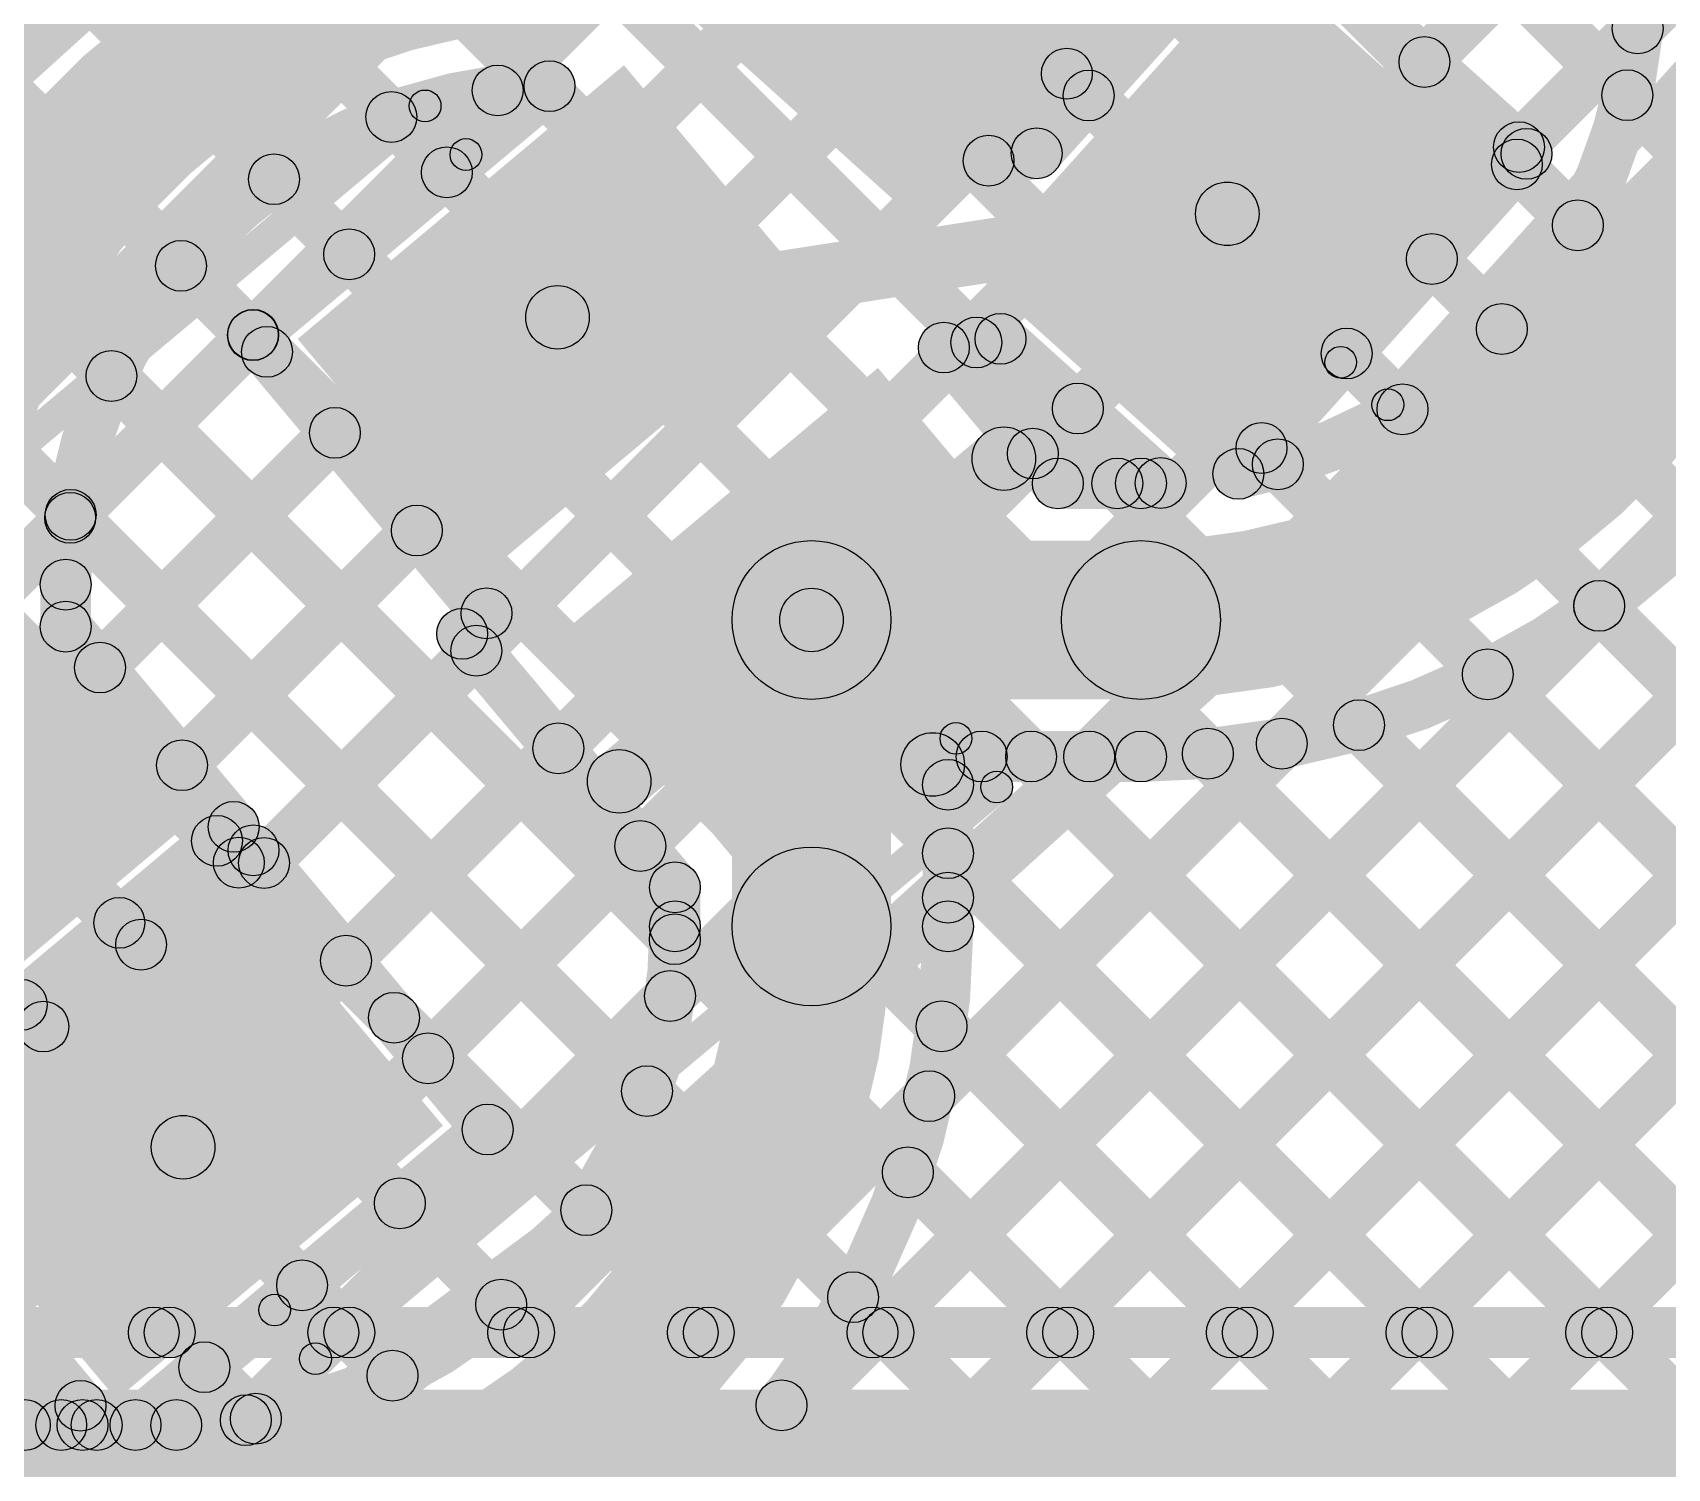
# Model space of a CAD drawing. Header units: millimetres. Extents: x -2.17 to 2.17, y -2.17 to 2.17.
# Drawn here: x 1.0859 to 1.3432, y -1.4555 to -1.2295 of the extents above; entities that cross this region are included whole.
import ezdxf

# ---------------------------------------------------------------- set-up
doc = ezdxf.new("R2010")
doc.units = ezdxf.units.MM
doc.header["$MEASUREMENT"] = 0
for name, color, linetype in [('BottomLayer', 5, 'Continuous'), ('Mechanical2', 216, 'Continuous'), ('TopLayer', 1, 'Continuous'), ('TopOverlay', 2, 'Continuous'), ('TopPaste', 8, 'Continuous'), ('TopSolder', 216, 'Continuous')]:
    doc.layers.add(name, color=color, linetype=linetype)

# ---------------------------------------------------------------- blocks, each defined once
blk = doc.blocks.new('WS2812B_M____144')
at = {"layer": 'TopLayer'}
for points in [[(-0.09409, 0.05079), (-0.03504, 0.05079), (-0.03504, 0.01142), (-0.09409, 0.01142)], [(0.03504, 0.05079), (0.09409, 0.05079), (0.09409, 0.01142), (0.03504, 0.01142)], [(-0.09409, -0.01142), (-0.03504, -0.01142), (-0.03504, -0.05079), (-0.09409, -0.05079)], [(0.03504, -0.01142), (0.09409, -0.01142), (0.09409, -0.05079), (0.03504, -0.05079)]]:
    blk.add_hatch(color=1, dxfattribs=at).paths.add_polyline_path(points)
at = {"layer": 'TopOverlay'}
for points in [[(-0.07, 0.0675), (-0.07, 0.0725), (0.07, 0.0725), (0.07, 0.0675)], [(0.0675, 0.07), (0.0725, 0.07), (0.0725, 0.06), (0.0675, 0.06)], [(-0.0725, -0.06), (-0.0675, -0.06), (-0.0675, -0.07), (-0.0725, -0.07)], [(0.0675, -0.06), (0.0725, -0.06), (0.0725, -0.07), (0.0675, -0.07)], [(-0.07, -0.0725), (-0.07, -0.0675), (0.07, -0.0675), (0.07, -0.0725)]]:
    blk.add_hatch(color=2, dxfattribs=at).paths.add_polyline_path(points)
h = blk.add_hatch(color=2, dxfattribs=at)
edge = h.paths.add_edge_path()
edge.add_arc((0.07, 0.07), 0.0025, 0, 360)
h = blk.add_hatch(color=2, dxfattribs=at)
edge = h.paths.add_edge_path()
edge.add_arc((0.07, 0.07), 0.0025, 0, 360)
h = blk.add_hatch(color=2, dxfattribs=at)
edge = h.paths.add_edge_path()
edge.add_arc((0.07, 0.06), 0.0025, 0, 360)
h = blk.add_hatch(color=2, dxfattribs=at)
edge = h.paths.add_edge_path()
edge.add_arc((-0.07, -0.06), 0.0025, 0, 360)
h = blk.add_hatch(color=2, dxfattribs=at)
edge = h.paths.add_edge_path()
edge.add_arc((0.07, -0.06), 0.0025, 0, 360)
h = blk.add_hatch(color=2, dxfattribs=at)
edge = h.paths.add_edge_path()
edge.add_arc((-0.07, -0.07), 0.0025, 0, 360)
h = blk.add_hatch(color=2, dxfattribs=at)
edge = h.paths.add_edge_path()
edge.add_arc((-0.07, -0.07), 0.0025, 0, 360)
h = blk.add_hatch(color=2, dxfattribs=at)
edge = h.paths.add_edge_path()
edge.add_arc((0.07, -0.07), 0.0025, 0, 360)
h = blk.add_hatch(color=2, dxfattribs=at)
edge = h.paths.add_edge_path()
edge.add_arc((0.07, -0.07), 0.0025, 0, 360)
at = {"layer": 'TopPaste'}
for points in [[(-0.09409, 0.05079), (-0.03504, 0.05079), (-0.03504, 0.01142), (-0.09409, 0.01142)], [(0.03504, 0.05079), (0.09409, 0.05079), (0.09409, 0.01142), (0.03504, 0.01142)], [(-0.09409, -0.01142), (-0.03504, -0.01142), (-0.03504, -0.05079), (-0.09409, -0.05079)], [(0.03504, -0.01142), (0.09409, -0.01142), (0.09409, -0.05079), (0.03504, -0.05079)]]:
    blk.add_hatch(color=8, dxfattribs=at).paths.add_polyline_path(points)
at = {"layer": 'TopSolder'}
for points in [[(-0.09809, 0.05479), (-0.03104, 0.05479), (-0.03104, 0.00742), (-0.09809, 0.00742)], [(0.03104, 0.05479), (0.09809, 0.05479), (0.09809, 0.00742), (0.03104, 0.00742)], [(-0.09809, -0.00742), (-0.03104, -0.00742), (-0.03104, -0.05479), (-0.09809, -0.05479)], [(0.03104, -0.00742), (0.09809, -0.00742), (0.09809, -0.05479), (0.03104, -0.05479)]]:
    blk.add_hatch(color=216, dxfattribs=at).paths.add_polyline_path(points)
at = {"layer": 'TopOverlay'}
for centre in [(0.07, 0.07), (0.07, 0.07), (0.07, 0.06), (-0.07, -0.06), (0.07, -0.06), (-0.07, -0.07), (-0.07, -0.07), (0.07, -0.07), (0.07, -0.07)]:
    blk.add_circle(centre, 0.0025, dxfattribs=at)
blk = doc.blocks.new('WS2812B_M____145')
at = {"layer": 'TopLayer'}
for points in [[(-0.09409, 0.05079), (-0.03504, 0.05079), (-0.03504, 0.01142), (-0.09409, 0.01142)], [(-0.09409, -0.01142), (-0.03504, -0.01142), (-0.03504, -0.05079), (-0.09409, -0.05079)]]:
    blk.add_hatch(color=1, dxfattribs=at).paths.add_polyline_path(points)
at = {"layer": 'TopOverlay'}
h = blk.add_hatch(color=2, dxfattribs=at)
edge = h.paths.add_edge_path()
edge.add_arc((-0.07, -0.06), 0.0025, 0, 360)
for points in [[(-0.0725, -0.06), (-0.0675, -0.06), (-0.0675, -0.07), (-0.0725, -0.07)], [(-0.07, -0.0725), (-0.07, -0.0675), (0.07, -0.0675), (0.07, -0.0725)]]:
    blk.add_hatch(color=2, dxfattribs=at).paths.add_polyline_path(points)
h = blk.add_hatch(color=2, dxfattribs=at)
edge = h.paths.add_edge_path()
edge.add_arc((-0.07, -0.07), 0.0025, 0, 360)
h = blk.add_hatch(color=2, dxfattribs=at)
edge = h.paths.add_edge_path()
edge.add_arc((-0.07, -0.07), 0.0025, 0, 360)
at = {"layer": 'TopPaste'}
for points in [[(-0.09409, 0.05079), (-0.03504, 0.05079), (-0.03504, 0.01142), (-0.09409, 0.01142)], [(-0.09409, -0.01142), (-0.03504, -0.01142), (-0.03504, -0.05079), (-0.09409, -0.05079)]]:
    blk.add_hatch(color=8, dxfattribs=at).paths.add_polyline_path(points)
at = {"layer": 'TopSolder'}
for points in [[(-0.09809, 0.05479), (-0.03104, 0.05479), (-0.03104, 0.00742), (-0.09809, 0.00742)], [(-0.09809, -0.00742), (-0.03104, -0.00742), (-0.03104, -0.05479), (-0.09809, -0.05479)]]:
    blk.add_hatch(color=216, dxfattribs=at).paths.add_polyline_path(points)
at = {"layer": 'TopOverlay'}
for centre in [(-0.07, -0.06), (-0.07, -0.07), (-0.07, -0.07)]:
    blk.add_circle(centre, 0.0025, dxfattribs=at)

msp = doc.modelspace()

# ---------------------------------------------------------------- hatches: boundary and pattern name
at = {"layer": 'BottomLayer'}
for points in [[(1.01678, -1.30162), (1.01112, -1.29597), (1.46367, -0.84342), (1.46933, -0.84907)], [(0.90975, -1.43694), (0.90409, -1.43128), (1.46367, -0.8717), (1.46933, -0.87736)], [(0.97936, -0.88744), (0.98501, -0.88178), (1.46835, -1.36512), (1.4627, -1.37078)], [(0.95662, -0.89299), (0.96228, -0.88733), (1.46163, -1.38668), (1.45597, -1.39234)], [(0.93803, -1.43694), (0.93238, -1.43128), (1.46367, -0.89999), (1.46933, -0.90564)], [(0.95517, -0.91982), (0.96083, -0.91417), (1.45048, -1.40381), (1.44482, -1.40947)], [(0.96632, -1.43694), (0.96066, -1.43128), (1.46367, -0.92827), (1.46933, -0.93393)], [(0.95517, -0.9481), (0.96083, -0.94245), (1.43563, -1.41724), (1.42997, -1.4229)], [(0.9946, -1.43694), (0.98894, -1.43128), (1.46367, -0.95655), (1.46933, -0.96221)], [(0.95517, -0.97639), (0.96083, -0.97073), (1.41692, -1.42682), (1.41126, -1.43248)], [(1.02289, -1.43694), (1.01723, -1.43128), (1.46367, -0.98484), (1.46933, -0.9905)], [(0.95517, -1.00467), (0.96083, -0.99901), (1.39306, -1.43125), (1.38741, -1.43691)], [(1.05117, -1.43694), (1.04551, -1.43128), (1.46367, -1.01312), (1.46933, -1.01878)], [(0.95517, -1.03296), (0.96083, -1.0273), (1.36481, -1.43128), (1.35915, -1.43694)], [(1.07945, -1.43694), (1.0738, -1.43128), (1.46367, -1.04141), (1.46933, -1.04706)], [(0.95517, -1.06124), (0.96083, -1.05558), (1.33653, -1.43128), (1.33087, -1.43694)], [(1.10774, -1.43694), (1.10208, -1.43128), (1.46367, -1.06969), (1.46933, -1.07535)], [(1.13602, -1.43694), (1.13037, -1.43128), (1.46367, -1.09798), (1.46933, -1.10363)], [(1.16431, -1.43694), (1.15865, -1.43128), (1.46367, -1.12626), (1.46933, -1.13192)], [(1.01117, -1.14552), (1.01683, -1.13987), (1.30824, -1.43128), (1.30259, -1.43694)], [(1.19259, -1.43694), (1.18693, -1.43128), (1.46367, -1.15454), (1.46933, -1.1602)], [(1.02367, -1.18631), (1.02933, -1.18065), (1.27996, -1.43128), (1.2743, -1.43694)], [(1.22088, -1.43694), (1.21522, -1.43128), (1.46367, -1.18283), (1.46933, -1.18849)], [(1.02367, -1.21459), (1.02933, -1.20894), (1.25167, -1.43128), (1.24602, -1.43694)], [(1.24916, -1.43694), (1.2435, -1.43128), (1.46367, -1.21111), (1.46933, -1.21677)], [(1.02367, -1.24288), (1.02933, -1.23722), (1.22339, -1.43128), (1.21773, -1.43694)], [(1.27744, -1.43694), (1.27179, -1.43128), (1.46367, -1.2394), (1.46933, -1.24505)], [(1.02367, -1.27116), (1.02933, -1.2655), (1.19511, -1.43128), (1.18945, -1.43694)], [(1.30573, -1.43694), (1.30007, -1.43128), (1.46367, -1.26768), (1.46933, -1.27334)], [(1.01117, -1.28695), (1.01683, -1.28129), (1.16682, -1.43128), (1.16116, -1.43694)], [(1.33401, -1.43694), (1.32836, -1.43128), (1.46367, -1.29597), (1.46933, -1.30162)], [(1.00668, -1.31073), (1.01233, -1.30508), (1.13854, -1.43128), (1.13288, -1.43694)], [(0.99188, -1.32422), (0.99754, -1.31857), (1.11025, -1.43128), (1.1046, -1.43694)], [(0.522, -1.43811), (0.522, -1.43011), (1.388, -1.43011), (1.388, -1.43811)], [(0.522, -1.46811), (0.522, -1.44311), (1.388, -1.44311), (1.388, -1.46811)]]:
    msp.add_hatch(color=5, dxfattribs=at).paths.add_polyline_path(points)
h = msp.add_hatch(color=5, dxfattribs=at)
edge = h.paths.add_edge_path()
edge.add_arc((1.10491, -1.43411), 0.004, 0, 360)
h = msp.add_hatch(color=5, dxfattribs=at)
edge = h.paths.add_edge_path()
edge.add_arc((1.10742, -1.43411), 0.004, 0, 360)
h = msp.add_hatch(color=5, dxfattribs=at)
edge = h.paths.add_edge_path()
edge.add_arc((1.13319, -1.43411), 0.004, 0, 360)
h = msp.add_hatch(color=5, dxfattribs=at)
edge = h.paths.add_edge_path()
edge.add_arc((1.13571, -1.43411), 0.004, 0, 360)
h = msp.add_hatch(color=5, dxfattribs=at)
edge = h.paths.add_edge_path()
edge.add_arc((1.16148, -1.43411), 0.004, 0, 360)
h = msp.add_hatch(color=5, dxfattribs=at)
edge = h.paths.add_edge_path()
edge.add_arc((1.16399, -1.43411), 0.004, 0, 360)
h = msp.add_hatch(color=5, dxfattribs=at)
edge = h.paths.add_edge_path()
edge.add_arc((1.18976, -1.43411), 0.004, 0, 360)
h = msp.add_hatch(color=5, dxfattribs=at)
edge = h.paths.add_edge_path()
edge.add_arc((1.19228, -1.43411), 0.004, 0, 360)
h = msp.add_hatch(color=5, dxfattribs=at)
edge = h.paths.add_edge_path()
edge.add_arc((1.21805, -1.43411), 0.004, 0, 360)
h = msp.add_hatch(color=5, dxfattribs=at)
edge = h.paths.add_edge_path()
edge.add_arc((1.22056, -1.43411), 0.004, 0, 360)
h = msp.add_hatch(color=5, dxfattribs=at)
edge = h.paths.add_edge_path()
edge.add_arc((1.24633, -1.43411), 0.004, 0, 360)
h = msp.add_hatch(color=5, dxfattribs=at)
edge = h.paths.add_edge_path()
edge.add_arc((1.24885, -1.43411), 0.004, 0, 360)
h = msp.add_hatch(color=5, dxfattribs=at)
edge = h.paths.add_edge_path()
edge.add_arc((1.27462, -1.43411), 0.004, 0, 360)
h = msp.add_hatch(color=5, dxfattribs=at)
edge = h.paths.add_edge_path()
edge.add_arc((1.27713, -1.43411), 0.004, 0, 360)
h = msp.add_hatch(color=5, dxfattribs=at)
edge = h.paths.add_edge_path()
edge.add_arc((1.3029, -1.43411), 0.004, 0, 360)
h = msp.add_hatch(color=5, dxfattribs=at)
edge = h.paths.add_edge_path()
edge.add_arc((1.30541, -1.43411), 0.004, 0, 360)
h = msp.add_hatch(color=5, dxfattribs=at)
edge = h.paths.add_edge_path()
edge.add_arc((1.33118, -1.43411), 0.004, 0, 360)
h = msp.add_hatch(color=5, dxfattribs=at)
edge = h.paths.add_edge_path()
edge.add_arc((1.3337, -1.43411), 0.004, 0, 360)
at = {"layer": 'TopLayer'}
for points in [[(0.75903, -1.92707), (0.75337, -1.92142), (1.93753, -0.73725), (1.94319, -0.74291)], [(0.80577, -1.90862), (0.80011, -1.90296), (1.92446, -0.77861), (1.93011, -0.78427)], [(0.85324, -1.88943), (0.84758, -1.88377), (1.90153, -0.82983), (1.90718, -0.83548)], [(0.90084, -1.87011), (0.89518, -1.86446), (1.87379, -0.88585), (1.87944, -0.89151)], [(0.94928, -1.84995), (0.94363, -1.8443), (1.84605, -0.94188), (1.8517, -0.94753)], [(1.24648, -1.15456), (1.25214, -1.14891), (1.3397, -1.23647), (1.33404, -1.24213)], [(1.30777, -1.23691), (1.30211, -1.23125), (1.33545, -1.19791), (1.34111, -1.20357)], [(1.2393, -1.2523), (1.23336, -1.24695), (1.27181, -1.20424), (1.27775, -1.2096)], [(1.24686, -1.25113), (1.24091, -1.24578), (1.2754, -1.20748), (1.28135, -1.21283)], [(1.2757, -1.21313), (1.28105, -1.20718), (1.32368, -1.24557), (1.31833, -1.25151)], [(1.32265, -1.25031), (1.317, -1.24465), (1.33569, -1.22596), (1.34135, -1.23162)], [(1.12309, -1.28014), (1.11795, -1.27401), (1.16464, -1.23483), (1.16978, -1.24096)], [(1.24583, -1.23876), (1.25148, -1.2331), (1.25491, -1.23653), (1.24925, -1.24219)], [(1.1234, -1.27985), (1.11774, -1.2742), (1.15621, -1.23573), (1.16186, -1.24139)], [(1.13949, -1.24556), (1.14515, -1.2399), (1.15387, -1.24863), (1.14822, -1.25428)], [(1.23694, -1.25358), (1.23572, -1.24567), (1.24327, -1.2445), (1.2445, -1.25241)], [(1.27862, -1.3016), (1.27267, -1.29625), (1.31803, -1.24587), (1.32398, -1.25122)], [(1.31667, -1.25304), (1.32233, -1.24738), (1.33191, -1.25697), (1.32626, -1.26262)], [(1.12101, -1.25536), (1.12667, -1.24971), (1.13849, -1.26153), (1.13284, -1.26719)], [(1.16923, -1.27922), (1.1677, -1.26934), (1.27315, -1.25304), (1.27467, -1.26292)], [(1.10636, -1.269), (1.11202, -1.26334), (1.12556, -1.27688), (1.1199, -1.28254)], [(1.30327, -1.26792), (1.30893, -1.26227), (1.31995, -1.27329), (1.31429, -1.27894)], [(1.2299, -1.283), (1.22868, -1.27509), (1.23759, -1.27371), (1.23881, -1.28162)], [(1.09458, -1.30867), (1.08893, -1.30302), (1.11769, -1.27425), (1.12335, -1.27991)], [(1.11745, -1.27964), (1.12358, -1.2745), (1.16035, -1.31832), (1.15422, -1.32347)], [(1.23158, -1.28108), (1.23724, -1.27542), (1.25942, -1.2976), (1.25376, -1.30326)], [(1.23552, -1.28064), (1.24087, -1.27469), (1.26609, -1.2974), (1.26074, -1.30334)], [(1.22622, -1.28162), (1.23235, -1.27647), (1.2503, -1.29786), (1.24417, -1.303)], [(1.28987, -1.28281), (1.29553, -1.27715), (1.30432, -1.28594), (1.29866, -1.2916)], [(1.09542, -1.28634), (1.10108, -1.28068), (1.18976, -1.36936), (1.1841, -1.37502)], [(1.24612, -1.29856), (1.24046, -1.2929), (1.24755, -1.28581), (1.25321, -1.29147)], [(1.09929, -1.33225), (1.09363, -1.32659), (1.1306, -1.28963), (1.13625, -1.29529)], [(1.21167, -1.32576), (1.20524, -1.3181), (1.23552, -1.2927), (1.24195, -1.30036)], [(1.27647, -1.29769), (1.28213, -1.29203), (1.28469, -1.29459), (1.27903, -1.30025)], [(1.24723, -1.30443), (1.24723, -1.29643), (1.26032, -1.29643), (1.26032, -1.30443)], [(1.08899, -1.3082), (1.09465, -1.30254), (1.18538, -1.39327), (1.17972, -1.39892)], [(1.11219, -1.34763), (1.10654, -1.34197), (1.1435, -1.30501), (1.14916, -1.31067)], [(1.20845, -1.33443), (1.20845, -1.30943), (1.26032, -1.30943), (1.26032, -1.33443)], [(0.71229, -1.94553), (0.70663, -1.93987), (1.32963, -1.31687), (1.33529, -1.32252)], [(1.09505, -1.32297), (1.08705, -1.32297), (1.08705, -1.31636), (1.09505, -1.31636)], [(1.32961, -1.32254), (1.33526, -1.31689), (1.47987, -1.46149), (1.47422, -1.46715)], [(1.15603, -1.32717), (1.15089, -1.32104), (1.15472, -1.31783), (1.15986, -1.32396)], [(1.18139, -1.35117), (1.17496, -1.34351), (1.20524, -1.3181), (1.21167, -1.32576)], [(1.20462, -1.32515), (1.21228, -1.31872), (1.23136, -1.34146), (1.2237, -1.34789)], [(1.08798, -1.32554), (1.09411, -1.3204), (1.12056, -1.35193), (1.11443, -1.35707)], [(1.15039, -1.32668), (1.15652, -1.32154), (1.19002, -1.36146), (1.18389, -1.3666)], [(1.22095, -1.37017), (1.19595, -1.37017), (1.19595, -1.32193), (1.22095, -1.32193)], [(1.1251, -1.36301), (1.11944, -1.35735), (1.15286, -1.32394), (1.15851, -1.32959)], [(1.31208, -1.3333), (1.31774, -1.32765), (1.46555, -1.47545), (1.45989, -1.48111)], [(1.29181, -1.34131), (1.29747, -1.33566), (1.4506, -1.48879), (1.44494, -1.49444)], [(1.138, -1.37839), (1.13235, -1.37273), (1.16576, -1.33932), (1.17142, -1.34497)], [(1.22981, -1.39972), (1.22415, -1.39407), (1.27965, -1.33857), (1.28531, -1.34422)], [(1.23278, -1.36846), (1.22712, -1.36281), (1.24933, -1.3406), (1.25498, -1.34626)], [(1.23252, -1.35093), (1.22738, -1.3448), (1.23266, -1.34037), (1.23781, -1.3465)], [(1.23524, -1.34743), (1.23524, -1.33943), (1.26032, -1.33943), (1.26032, -1.34743)], [(1.24019, -1.34626), (1.24585, -1.3406), (1.4207, -1.51546), (1.41505, -1.52111)], [(1.26802, -1.3458), (1.27368, -1.34015), (1.43565, -1.50212), (1.42999, -1.50778)], [(1.23395, -1.37017), (1.22595, -1.37017), (1.22595, -1.34787), (1.23395, -1.34787)], [(1.0762, -1.39437), (1.07105, -1.38825), (1.11493, -1.35143), (1.12007, -1.35756)], [(1.08381, -1.3943), (1.07867, -1.38817), (1.11804, -1.35514), (1.12318, -1.36126)], [(1.11204, -1.35953), (1.1177, -1.35387), (1.12113, -1.35731), (1.11547, -1.36296)], [(1.11754, -1.36077), (1.12367, -1.35563), (1.16055, -1.39958), (1.15442, -1.40472)], [(1.15091, -1.39377), (1.14525, -1.38811), (1.17867, -1.3547), (1.18432, -1.36035)], [(1.22712, -1.36148), (1.23278, -1.35582), (1.40575, -1.52879), (1.4001, -1.53445)], [(1.19095, -1.37017), (1.18295, -1.37017), (1.18295, -1.36403), (1.19095, -1.36403)], [(1.09666, -1.37244), (1.10232, -1.36678), (1.10575, -1.37021), (1.10009, -1.37587)], [(1.12223, -1.45073), (1.11658, -1.44507), (1.18336, -1.37829), (1.18901, -1.38395)], [(1.08128, -1.38534), (1.08694, -1.37968), (1.09037, -1.38312), (1.08471, -1.38877)], [(1.13989, -1.38738), (1.14554, -1.38172), (1.17583, -1.41201), (1.17018, -1.41767)], [(1.2261, -1.38874), (1.23176, -1.38308), (1.3908, -1.54213), (1.38515, -1.54778)], [(1.10462, -1.45173), (1.09947, -1.4456), (1.15491, -1.39908), (1.16005, -1.40521)], [(1.0034, -1.41104), (1.0033, -1.40104), (1.10948, -1.39994), (1.10958, -1.40994)], [(1.22079, -1.41171), (1.22645, -1.40606), (1.37586, -1.55546), (1.3702, -1.56112)], [(1.14082, -1.41659), (1.14647, -1.41093), (1.16243, -1.42689), (1.15677, -1.43255)], [(1.06155, -1.42164), (1.06818, -1.41717), (1.08792, -1.44643), (1.08129, -1.4509)], [(1.06825, -1.42191), (1.07438, -1.41677), (1.09899, -1.4461), (1.09286, -1.45124)], [(1.06294, -1.42356), (1.06859, -1.41791), (1.09652, -1.44584), (1.09087, -1.4515)], [(1.12544, -1.42949), (1.13109, -1.42384), (1.14533, -1.43807), (1.13967, -1.44373)], [(1.21218, -1.43138), (1.21783, -1.42573), (1.36091, -1.5688), (1.35525, -1.57446)], [(1.11006, -1.4424), (1.11571, -1.43674), (1.1238, -1.44483), (1.11815, -1.45049)], [(1.09318, -1.4515), (1.08752, -1.44584), (1.09056, -1.44281), (1.09621, -1.44846)], [(1.2009, -1.44839), (1.20656, -1.44273), (1.34596, -1.58213), (1.3403, -1.58779)], [(1.08461, -1.45267), (1.08461, -1.44467), (1.09593, -1.44467), (1.09593, -1.45267)], [(1.09593, -1.45267), (1.09593, -1.44467), (1.10204, -1.44467), (1.10204, -1.45267)], [(1.10204, -1.45267), (1.10204, -1.44467), (1.10845, -1.44467), (1.10845, -1.45267)]]:
    msp.add_hatch(color=1, dxfattribs=at).paths.add_polyline_path(points)
h = msp.add_hatch(color=1, dxfattribs=at)
edge = h.paths.add_edge_path()
edge.add_arc((1.33852, -1.22879), 0.004, 0, 360)
h = msp.add_hatch(color=1, dxfattribs=at)
edge = h.paths.add_edge_path()
edge.add_arc((1.24865, -1.23593), 0.004, 0, 360)
h = msp.add_hatch(color=1, dxfattribs=at)
edge = h.paths.add_edge_path()
edge.add_arc((1.30494, -1.23408), 0.004, 0, 360)
h = msp.add_hatch(color=1, dxfattribs=at)
edge = h.paths.add_edge_path()
edge.add_arc((1.15904, -1.23856), 0.004, 0, 360)
h = msp.add_hatch(color=1, dxfattribs=at)
edge = h.paths.add_edge_path()
edge.add_arc((1.16721, -1.23789), 0.004, 0, 360)
h = msp.add_hatch(color=1, dxfattribs=at)
edge = h.paths.add_edge_path()
edge.add_arc((1.16721, -1.23789), 0.004, 0, 360)
h = msp.add_hatch(color=1, dxfattribs=at)
edge = h.paths.add_edge_path()
edge.add_arc((1.25208, -1.23936), 0.004, 0, 360)
h = msp.add_hatch(color=1, dxfattribs=at)
edge = h.paths.add_edge_path()
edge.add_arc((1.33687, -1.2393), 0.004, 0, 360)
h = msp.add_hatch(color=1, dxfattribs=at)
edge = h.paths.add_edge_path()
edge.add_arc((1.14232, -1.24273), 0.004, 0, 360)
h = msp.add_hatch(color=1, dxfattribs=at)
edge = h.paths.add_edge_path()
edge.add_arc((1.24389, -1.24846), 0.004, 0, 360)
h = msp.add_hatch(color=1, dxfattribs=at)
edge = h.paths.add_edge_path()
edge.add_arc((1.24389, -1.24846), 0.004, 0, 360)
h = msp.add_hatch(color=1, dxfattribs=at)
edge = h.paths.add_edge_path()
edge.add_arc((1.31983, -1.24748), 0.004, 0, 360)
h = msp.add_hatch(color=1, dxfattribs=at)
edge = h.paths.add_edge_path()
edge.add_arc((1.32101, -1.24854), 0.004, 0, 360)
h = msp.add_hatch(color=1, dxfattribs=at)
edge = h.paths.add_edge_path()
edge.add_arc((1.32101, -1.24854), 0.004, 0, 360)
h = msp.add_hatch(color=1, dxfattribs=at)
edge = h.paths.add_edge_path()
edge.add_arc((1.15105, -1.25146), 0.004, 0, 360)
h = msp.add_hatch(color=1, dxfattribs=at)
edge = h.paths.add_edge_path()
edge.add_arc((1.23633, -1.24962), 0.004, 0, 360)
h = msp.add_hatch(color=1, dxfattribs=at)
edge = h.paths.add_edge_path()
edge.add_arc((1.23633, -1.24962), 0.004, 0, 360)
h = msp.add_hatch(color=1, dxfattribs=at)
edge = h.paths.add_edge_path()
edge.add_arc((1.3195, -1.25021), 0.004, 0, 360)
h = msp.add_hatch(color=1, dxfattribs=at)
edge = h.paths.add_edge_path()
edge.add_arc((1.12384, -1.25254), 0.004, 0, 360)
h = msp.add_hatch(color=1, dxfattribs=at)
edge = h.paths.add_edge_path()
edge.add_arc((1.27391, -1.25798), 0.005, 0, 360)
h = msp.add_hatch(color=1, dxfattribs=at)
edge = h.paths.add_edge_path()
edge.add_arc((1.32908, -1.25979), 0.004, 0, 360)
h = msp.add_hatch(color=1, dxfattribs=at)
edge = h.paths.add_edge_path()
edge.add_arc((1.13567, -1.26436), 0.004, 0, 360)
h = msp.add_hatch(color=1, dxfattribs=at)
edge = h.paths.add_edge_path()
edge.add_arc((1.10919, -1.26617), 0.004, 0, 360)
h = msp.add_hatch(color=1, dxfattribs=at)
edge = h.paths.add_edge_path()
edge.add_arc((1.3061, -1.2651), 0.004, 0, 360)
h = msp.add_hatch(color=1, dxfattribs=at)
edge = h.paths.add_edge_path()
edge.add_arc((1.16847, -1.27428), 0.005, 0, 360)
h = msp.add_hatch(color=1, dxfattribs=at)
edge = h.paths.add_edge_path()
edge.add_arc((1.12052, -1.27707), 0.004, 0, 360)
h = msp.add_hatch(color=1, dxfattribs=at)
edge = h.paths.add_edge_path()
edge.add_arc((1.12052, -1.27707), 0.004, 0, 360)
h = msp.add_hatch(color=1, dxfattribs=at)
edge = h.paths.add_edge_path()
edge.add_arc((1.12052, -1.27708), 0.004, 0, 360)
h = msp.add_hatch(color=1, dxfattribs=at)
edge = h.paths.add_edge_path()
edge.add_arc((1.12057, -1.27703), 0.004, 0, 360)
h = msp.add_hatch(color=1, dxfattribs=at)
edge = h.paths.add_edge_path()
edge.add_arc((1.2382, -1.27767), 0.004, 0, 360)
h = msp.add_hatch(color=1, dxfattribs=at)
edge = h.paths.add_edge_path()
edge.add_arc((1.2382, -1.27767), 0.004, 0, 360)
h = msp.add_hatch(color=1, dxfattribs=at)
edge = h.paths.add_edge_path()
edge.add_arc((1.31712, -1.27611), 0.004, 0, 360)
h = msp.add_hatch(color=1, dxfattribs=at)
edge = h.paths.add_edge_path()
edge.add_arc((1.12273, -1.27971), 0.004, 0, 360)
h = msp.add_hatch(color=1, dxfattribs=at)
edge = h.paths.add_edge_path()
edge.add_arc((1.22929, -1.27904), 0.004, 0, 360)
h = msp.add_hatch(color=1, dxfattribs=at)
edge = h.paths.add_edge_path()
edge.add_arc((1.22929, -1.27904), 0.004, 0, 360)
h = msp.add_hatch(color=1, dxfattribs=at)
edge = h.paths.add_edge_path()
edge.add_arc((1.23441, -1.27825), 0.004, 0, 360)
h = msp.add_hatch(color=1, dxfattribs=at)
edge = h.paths.add_edge_path()
edge.add_arc((1.2927, -1.27998), 0.004, 0, 360)
h = msp.add_hatch(color=1, dxfattribs=at)
edge = h.paths.add_edge_path()
edge.add_arc((1.09825, -1.28351), 0.004, 0, 360)
h = msp.add_hatch(color=1, dxfattribs=at)
edge = h.paths.add_edge_path()
edge.add_arc((1.25038, -1.28864), 0.004, 0, 360)
h = msp.add_hatch(color=1, dxfattribs=at)
edge = h.paths.add_edge_path()
edge.add_arc((1.30149, -1.28877), 0.004, 0, 360)
h = msp.add_hatch(color=1, dxfattribs=at)
edge = h.paths.add_edge_path()
edge.add_arc((1.13343, -1.29246), 0.004, 0, 360)
h = msp.add_hatch(color=1, dxfattribs=at)
edge = h.paths.add_edge_path()
edge.add_arc((1.23873, -1.29653), 0.005, 0, 360)
h = msp.add_hatch(color=1, dxfattribs=at)
edge = h.paths.add_edge_path()
edge.add_arc((1.24329, -1.29573), 0.004, 0, 360)
h = msp.add_hatch(color=1, dxfattribs=at)
edge = h.paths.add_edge_path()
edge.add_arc((1.2793, -1.29486), 0.004, 0, 360)
h = msp.add_hatch(color=1, dxfattribs=at)
edge = h.paths.add_edge_path()
edge.add_arc((1.28186, -1.29742), 0.004, 0, 360)
h = msp.add_hatch(color=1, dxfattribs=at)
edge = h.paths.add_edge_path()
edge.add_arc((1.24723, -1.30043), 0.004, 0, 360)
h = msp.add_hatch(color=1, dxfattribs=at)
edge = h.paths.add_edge_path()
edge.add_arc((1.24723, -1.30043), 0.004, 0, 360)
h = msp.add_hatch(color=1, dxfattribs=at)
edge = h.paths.add_edge_path()
edge.add_arc((1.25659, -1.30043), 0.004, 0, 360)
h = msp.add_hatch(color=1, dxfattribs=at)
edge = h.paths.add_edge_path()
edge.add_arc((1.26032, -1.30043), 0.004, 0, 360)
h = msp.add_hatch(color=1, dxfattribs=at)
edge = h.paths.add_edge_path()
edge.add_arc((1.26032, -1.30043), 0.004, 0, 360)
h = msp.add_hatch(color=1, dxfattribs=at)
edge = h.paths.add_edge_path()
edge.add_arc((1.26341, -1.30037), 0.004, 0, 360)
h = msp.add_hatch(color=1, dxfattribs=at)
edge = h.paths.add_edge_path()
edge.add_arc((1.26341, -1.30037), 0.004, 0, 360)
h = msp.add_hatch(color=1, dxfattribs=at)
edge = h.paths.add_edge_path()
edge.add_arc((1.27564, -1.29892), 0.004, 0, 360)
h = msp.add_hatch(color=1, dxfattribs=at)
edge = h.paths.add_edge_path()
edge.add_arc((1.27564, -1.29892), 0.004, 0, 360)
h = msp.add_hatch(color=1, dxfattribs=at)
edge = h.paths.add_edge_path()
edge.add_arc((1.09175, -1.30584), 0.004, 0, 360)
h = msp.add_hatch(color=1, dxfattribs=at)
edge = h.paths.add_edge_path()
edge.add_arc((1.09182, -1.30537), 0.004, 0, 360)
h = msp.add_hatch(color=1, dxfattribs=at)
edge = h.paths.add_edge_path()
edge.add_arc((1.14633, -1.30784), 0.004, 0, 360)
h = msp.add_hatch(color=1, dxfattribs=at)
edge = h.paths.add_edge_path()
edge.add_arc((1.20845, -1.32193), 0.0125, 0, 360)
h = msp.add_hatch(color=1, dxfattribs=at)
edge = h.paths.add_edge_path()
edge.add_arc((1.20845, -1.32193), 0.0125, 0, 360)
h = msp.add_hatch(color=1, dxfattribs=at)
edge = h.paths.add_edge_path()
edge.add_arc((1.26032, -1.32193), 0.0125, 0, 360)
h = msp.add_hatch(color=1, dxfattribs=at)
edge = h.paths.add_edge_path()
edge.add_arc((1.26032, -1.32193), 0.0125, 0, 360)
h = msp.add_hatch(color=1, dxfattribs=at)
edge = h.paths.add_edge_path()
edge.add_arc((1.09105, -1.31636), 0.004, 0, 360)
h = msp.add_hatch(color=1, dxfattribs=at)
edge = h.paths.add_edge_path()
edge.add_arc((1.09105, -1.31636), 0.004, 0, 360)
h = msp.add_hatch(color=1, dxfattribs=at)
edge = h.paths.add_edge_path()
edge.add_arc((1.15729, -1.32089), 0.004, 0, 360)
h = msp.add_hatch(color=1, dxfattribs=at)
edge = h.paths.add_edge_path()
edge.add_arc((1.15729, -1.32089), 0.004, 0, 360)
h = msp.add_hatch(color=1, dxfattribs=at)
edge = h.paths.add_edge_path()
edge.add_arc((1.20845, -1.32193), 0.005, 0, 360)
h = msp.add_hatch(color=1, dxfattribs=at)
edge = h.paths.add_edge_path()
edge.add_arc((1.20845, -1.32193), 0.005, 0, 360)
h = msp.add_hatch(color=1, dxfattribs=at)
edge = h.paths.add_edge_path()
edge.add_arc((1.20845, -1.32193), 0.005, 0, 360)
h = msp.add_hatch(color=1, dxfattribs=at)
edge = h.paths.add_edge_path()
edge.add_arc((1.33244, -1.31971), 0.004, 0, 360)
h = msp.add_hatch(color=1, dxfattribs=at)
edge = h.paths.add_edge_path()
edge.add_arc((1.33246, -1.3197), 0.004, 0, 360)
h = msp.add_hatch(color=1, dxfattribs=at)
edge = h.paths.add_edge_path()
edge.add_arc((1.09105, -1.32297), 0.004, 0, 360)
h = msp.add_hatch(color=1, dxfattribs=at)
edge = h.paths.add_edge_path()
edge.add_arc((1.09105, -1.32297), 0.004, 0, 360)
h = msp.add_hatch(color=1, dxfattribs=at)
edge = h.paths.add_edge_path()
edge.add_arc((1.15346, -1.32411), 0.004, 0, 360)
h = msp.add_hatch(color=1, dxfattribs=at)
edge = h.paths.add_edge_path()
edge.add_arc((1.15346, -1.32411), 0.004, 0, 360)
h = msp.add_hatch(color=1, dxfattribs=at)
edge = h.paths.add_edge_path()
edge.add_arc((1.15569, -1.32676), 0.004, 0, 360)
h = msp.add_hatch(color=1, dxfattribs=at)
edge = h.paths.add_edge_path()
edge.add_arc((1.09646, -1.32942), 0.004, 0, 360)
h = msp.add_hatch(color=1, dxfattribs=at)
edge = h.paths.add_edge_path()
edge.add_arc((1.31491, -1.33048), 0.004, 0, 360)
h = msp.add_hatch(color=1, dxfattribs=at)
edge = h.paths.add_edge_path()
edge.add_arc((1.29464, -1.33848), 0.004, 0, 360)
h = msp.add_hatch(color=1, dxfattribs=at)
edge = h.paths.add_edge_path()
edge.add_arc((1.28248, -1.3414), 0.004, 0, 360)
h = msp.add_hatch(color=1, dxfattribs=at)
edge = h.paths.add_edge_path()
edge.add_arc((1.16859, -1.34214), 0.004, 0, 360)
h = msp.add_hatch(color=1, dxfattribs=at)
edge = h.paths.add_edge_path()
edge.add_arc((1.22753, -1.34467), 0.005, 0, 360)
h = msp.add_hatch(color=1, dxfattribs=at)
edge = h.paths.add_edge_path()
edge.add_arc((1.23524, -1.34343), 0.004, 0, 360)
h = msp.add_hatch(color=1, dxfattribs=at)
edge = h.paths.add_edge_path()
edge.add_arc((1.23524, -1.34343), 0.004, 0, 360)
h = msp.add_hatch(color=1, dxfattribs=at)
edge = h.paths.add_edge_path()
edge.add_arc((1.24302, -1.34343), 0.004, 0, 360)
h = msp.add_hatch(color=1, dxfattribs=at)
edge = h.paths.add_edge_path()
edge.add_arc((1.25216, -1.34343), 0.004, 0, 360)
h = msp.add_hatch(color=1, dxfattribs=at)
edge = h.paths.add_edge_path()
edge.add_arc((1.26032, -1.34343), 0.004, 0, 360)
h = msp.add_hatch(color=1, dxfattribs=at)
edge = h.paths.add_edge_path()
edge.add_arc((1.26032, -1.34343), 0.004, 0, 360)
h = msp.add_hatch(color=1, dxfattribs=at)
edge = h.paths.add_edge_path()
edge.add_arc((1.27085, -1.34298), 0.004, 0, 360)
h = msp.add_hatch(color=1, dxfattribs=at)
edge = h.paths.add_edge_path()
edge.add_arc((1.10936, -1.3448), 0.004, 0, 360)
h = msp.add_hatch(color=1, dxfattribs=at)
edge = h.paths.add_edge_path()
edge.add_arc((1.17817, -1.34734), 0.005, 0, 360)
h = msp.add_hatch(color=1, dxfattribs=at)
edge = h.paths.add_edge_path()
edge.add_arc((1.22995, -1.34787), 0.004, 0, 360)
h = msp.add_hatch(color=1, dxfattribs=at)
edge = h.paths.add_edge_path()
edge.add_arc((1.22995, -1.34787), 0.004, 0, 360)
h = msp.add_hatch(color=1, dxfattribs=at)
edge = h.paths.add_edge_path()
edge.add_arc((1.1175, -1.3545), 0.004, 0, 360)
h = msp.add_hatch(color=1, dxfattribs=at)
edge = h.paths.add_edge_path()
edge.add_arc((1.1175, -1.3545), 0.004, 0, 360)
h = msp.add_hatch(color=1, dxfattribs=at)
edge = h.paths.add_edge_path()
edge.add_arc((1.11487, -1.3567), 0.004, 0, 360)
h = msp.add_hatch(color=1, dxfattribs=at)
edge = h.paths.add_edge_path()
edge.add_arc((1.12061, -1.3582), 0.004, 0, 360)
h = msp.add_hatch(color=1, dxfattribs=at)
edge = h.paths.add_edge_path()
edge.add_arc((1.12061, -1.3582), 0.004, 0, 360)
h = msp.add_hatch(color=1, dxfattribs=at)
edge = h.paths.add_edge_path()
edge.add_arc((1.1815, -1.35752), 0.004, 0, 360)
h = msp.add_hatch(color=1, dxfattribs=at)
edge = h.paths.add_edge_path()
edge.add_arc((1.22995, -1.35865), 0.004, 0, 360)
h = msp.add_hatch(color=1, dxfattribs=at)
edge = h.paths.add_edge_path()
edge.add_arc((1.1183, -1.36013), 0.004, 0, 360)
h = msp.add_hatch(color=1, dxfattribs=at)
edge = h.paths.add_edge_path()
edge.add_arc((1.12227, -1.36018), 0.004, 0, 360)
h = msp.add_hatch(color=1, dxfattribs=at)
edge = h.paths.add_edge_path()
edge.add_arc((1.20845, -1.37017), 0.0125, 0, 360)
h = msp.add_hatch(color=1, dxfattribs=at)
edge = h.paths.add_edge_path()
edge.add_arc((1.20845, -1.37017), 0.0125, 0, 360)
h = msp.add_hatch(color=1, dxfattribs=at)
edge = h.paths.add_edge_path()
edge.add_arc((1.18695, -1.36403), 0.004, 0, 360)
h = msp.add_hatch(color=1, dxfattribs=at)
edge = h.paths.add_edge_path()
edge.add_arc((1.18695, -1.36403), 0.004, 0, 360)
h = msp.add_hatch(color=1, dxfattribs=at)
edge = h.paths.add_edge_path()
edge.add_arc((1.22995, -1.36564), 0.004, 0, 360)
h = msp.add_hatch(color=1, dxfattribs=at)
edge = h.paths.add_edge_path()
edge.add_arc((1.09949, -1.36961), 0.004, 0, 360)
h = msp.add_hatch(color=1, dxfattribs=at)
edge = h.paths.add_edge_path()
edge.add_arc((1.18695, -1.37017), 0.004, 0, 360)
h = msp.add_hatch(color=1, dxfattribs=at)
edge = h.paths.add_edge_path()
edge.add_arc((1.18695, -1.37017), 0.004, 0, 360)
h = msp.add_hatch(color=1, dxfattribs=at)
edge = h.paths.add_edge_path()
edge.add_arc((1.22995, -1.37017), 0.004, 0, 360)
h = msp.add_hatch(color=1, dxfattribs=at)
edge = h.paths.add_edge_path()
edge.add_arc((1.22995, -1.37017), 0.004, 0, 360)
h = msp.add_hatch(color=1, dxfattribs=at)
edge = h.paths.add_edge_path()
edge.add_arc((1.18693, -1.37219), 0.004, 0, 360)
h = msp.add_hatch(color=1, dxfattribs=at)
edge = h.paths.add_edge_path()
edge.add_arc((1.10292, -1.37304), 0.004, 0, 360)
h = msp.add_hatch(color=1, dxfattribs=at)
edge = h.paths.add_edge_path()
edge.add_arc((1.13517, -1.37556), 0.004, 0, 360)
h = msp.add_hatch(color=1, dxfattribs=at)
edge = h.paths.add_edge_path()
edge.add_arc((1.08411, -1.38251), 0.004, 0, 360)
h = msp.add_hatch(color=1, dxfattribs=at)
edge = h.paths.add_edge_path()
edge.add_arc((1.18619, -1.38112), 0.004, 0, 360)
h = msp.add_hatch(color=1, dxfattribs=at)
edge = h.paths.add_edge_path()
edge.add_arc((1.14272, -1.38455), 0.004, 0, 360)
h = msp.add_hatch(color=1, dxfattribs=at)
edge = h.paths.add_edge_path()
edge.add_arc((1.08754, -1.38594), 0.004, 0, 360)
h = msp.add_hatch(color=1, dxfattribs=at)
edge = h.paths.add_edge_path()
edge.add_arc((1.22893, -1.38591), 0.004, 0, 360)
h = msp.add_hatch(color=1, dxfattribs=at)
edge = h.paths.add_edge_path()
edge.add_arc((1.14808, -1.39094), 0.004, 0, 360)
h = msp.add_hatch(color=1, dxfattribs=at)
edge = h.paths.add_edge_path()
edge.add_arc((1.18255, -1.3961), 0.004, 0, 360)
h = msp.add_hatch(color=1, dxfattribs=at)
edge = h.paths.add_edge_path()
edge.add_arc((1.22698, -1.3969), 0.004, 0, 360)
h = msp.add_hatch(color=1, dxfattribs=at)
edge = h.paths.add_edge_path()
edge.add_arc((1.15748, -1.40215), 0.004, 0, 360)
h = msp.add_hatch(color=1, dxfattribs=at)
edge = h.paths.add_edge_path()
edge.add_arc((1.15748, -1.40215), 0.004, 0, 360)
h = msp.add_hatch(color=1, dxfattribs=at)
edge = h.paths.add_edge_path()
edge.add_arc((1.10953, -1.40494), 0.005, 0, 360)
h = msp.add_hatch(color=1, dxfattribs=at)
edge = h.paths.add_edge_path()
edge.add_arc((1.22362, -1.40888), 0.004, 0, 360)
h = msp.add_hatch(color=1, dxfattribs=at)
edge = h.paths.add_edge_path()
edge.add_arc((1.14364, -1.41376), 0.004, 0, 360)
h = msp.add_hatch(color=1, dxfattribs=at)
edge = h.paths.add_edge_path()
edge.add_arc((1.173, -1.41484), 0.004, 0, 360)
h = msp.add_hatch(color=1, dxfattribs=at)
edge = h.paths.add_edge_path()
edge.add_arc((1.12826, -1.42667), 0.004, 0, 360)
h = msp.add_hatch(color=1, dxfattribs=at)
edge = h.paths.add_edge_path()
edge.add_arc((1.215, -1.42855), 0.004, 0, 360)
h = msp.add_hatch(color=1, dxfattribs=at)
edge = h.paths.add_edge_path()
edge.add_arc((1.1596, -1.42972), 0.004, 0, 360)
h = msp.add_hatch(color=1, dxfattribs=at)
edge = h.paths.add_edge_path()
edge.add_arc((1.11288, -1.43957), 0.004, 0, 360)
h = msp.add_hatch(color=1, dxfattribs=at)
edge = h.paths.add_edge_path()
edge.add_arc((1.1425, -1.4409), 0.004, 0, 360)
h = msp.add_hatch(color=1, dxfattribs=at)
edge = h.paths.add_edge_path()
edge.add_arc((1.09338, -1.44564), 0.004, 0, 360)
h = msp.add_hatch(color=1, dxfattribs=at)
edge = h.paths.add_edge_path()
edge.add_arc((1.20373, -1.44556), 0.004, 0, 360)
h = msp.add_hatch(color=1, dxfattribs=at)
edge = h.paths.add_edge_path()
edge.add_arc((1.08461, -1.44867), 0.004, 0, 360)
h = msp.add_hatch(color=1, dxfattribs=at)
edge = h.paths.add_edge_path()
edge.add_arc((1.08461, -1.44867), 0.004, 0, 360)
h = msp.add_hatch(color=1, dxfattribs=at)
edge = h.paths.add_edge_path()
edge.add_arc((1.09035, -1.44867), 0.004, 0, 360)
h = msp.add_hatch(color=1, dxfattribs=at)
edge = h.paths.add_edge_path()
edge.add_arc((1.0937, -1.44867), 0.004, 0, 360)
h = msp.add_hatch(color=1, dxfattribs=at)
edge = h.paths.add_edge_path()
edge.add_arc((1.09593, -1.44867), 0.004, 0, 360)
h = msp.add_hatch(color=1, dxfattribs=at)
edge = h.paths.add_edge_path()
edge.add_arc((1.09593, -1.44867), 0.004, 0, 360)
h = msp.add_hatch(color=1, dxfattribs=at)
edge = h.paths.add_edge_path()
edge.add_arc((1.09593, -1.44867), 0.004, 0, 360)
h = msp.add_hatch(color=1, dxfattribs=at)
edge = h.paths.add_edge_path()
edge.add_arc((1.10204, -1.44867), 0.004, 0, 360)
h = msp.add_hatch(color=1, dxfattribs=at)
edge = h.paths.add_edge_path()
edge.add_arc((1.10204, -1.44867), 0.004, 0, 360)
h = msp.add_hatch(color=1, dxfattribs=at)
edge = h.paths.add_edge_path()
edge.add_arc((1.10204, -1.44867), 0.004, 0, 360)
h = msp.add_hatch(color=1, dxfattribs=at)
edge = h.paths.add_edge_path()
edge.add_arc((1.10845, -1.44867), 0.004, 0, 360)
h = msp.add_hatch(color=1, dxfattribs=at)
edge = h.paths.add_edge_path()
edge.add_arc((1.10845, -1.44867), 0.004, 0, 360)
h = msp.add_hatch(color=1, dxfattribs=at)
edge = h.paths.add_edge_path()
edge.add_arc((1.11941, -1.4479), 0.004, 0, 360)
h = msp.add_hatch(color=1, dxfattribs=at)
edge = h.paths.add_edge_path()
edge.add_arc((1.12098, -1.44766), 0.004, 0, 360)

# ---------------------------------------------------------------- linework, layer by layer
at = {"layer": 'BottomLayer'}
for centre in [(1.10491, -1.43411), (1.10742, -1.43411), (1.13319, -1.43411), (1.13571, -1.43411), (1.16148, -1.43411), (1.16399, -1.43411), (1.18976, -1.43411), (1.19228, -1.43411), (1.21805, -1.43411), (1.22056, -1.43411), (1.24633, -1.43411), (1.24885, -1.43411), (1.27462, -1.43411), (1.27713, -1.43411), (1.3029, -1.43411), (1.30541, -1.43411), (1.33118, -1.43411), (1.3337, -1.43411)]:
    msp.add_circle(centre, 0.004, dxfattribs=at)
at = {"layer": 'Mechanical2', "const_width": 0.01}
for points in [[(2.16535, 0.001, 1), (-2.16535, 0.001, 1)], [(2.08135, -0.01, 1), (-2.04935, -0.01, 1)], [(1.84055, 0.001, 1), (-1.84055, 0.001, 1)], [(1.6437, 0.001, 1), (-1.6437, 0.001, 1)], [(1.50394, 0, 1), (-1.50394, 0, 1)], [(1.30709, 0.001, 1), (-1.30709, 0.001, 1)]]:
    msp.add_lwpolyline(points, format="xyb", close=True, dxfattribs=at)
at = {"layer": 'TopLayer'}
for points, const_width in [([(1.06955, -1.31636, -0.414214), (1.16955, -1.21636)], 0.025), ([(1.36032, -1.22193, -0.414214), (1.26032, -1.32193)], 0.025), ([(1.38182, -1.22193, -0.414214), (1.26032, -1.34343)], 0.008), ([(1.33882, -1.22193, -0.357761), (1.27564, -1.29892)], 0.008), ([(1.09105, -1.31636, -0.405528), (1.16721, -1.23789)], 0.008), ([(1.26341, -1.30037, -0.009864), (1.26032, -1.30043)], 0.008), ([(1.20845, -1.37017, -0.414214), (1.10845, -1.47017)], 0.025), ([(1.18695, -1.37017, -0.414214), (1.10845, -1.44867)], 0.008), ([(1.22995, -1.37017, -0.414214), (1.10845, -1.49167)], 0.008)]:
    msp.add_lwpolyline(points, format="xyb", dxfattribs=dict(at, const_width=const_width))
for centre, radius in [((1.33852, -1.22879), 0.004), ((1.24865, -1.23593), 0.004), ((1.30494, -1.23408), 0.004), ((1.15904, -1.23856), 0.004), ((1.16721, -1.23789), 0.004), ((1.16721, -1.23789), 0.004), ((1.25208, -1.23936), 0.004), ((1.33687, -1.2393), 0.004), ((1.14232, -1.24273), 0.004), ((1.24389, -1.24846), 0.004), ((1.24389, -1.24846), 0.004), ((1.31983, -1.24748), 0.004), ((1.32101, -1.24854), 0.004), ((1.32101, -1.24854), 0.004), ((1.15105, -1.25146), 0.004), ((1.23633, -1.24962), 0.004), ((1.23633, -1.24962), 0.004), ((1.3195, -1.25021), 0.004), ((1.12384, -1.25254), 0.004), ((1.27391, -1.25798), 0.005), ((1.32908, -1.25979), 0.004), ((1.13567, -1.26436), 0.004), ((1.10919, -1.26617), 0.004), ((1.3061, -1.2651), 0.004), ((1.16847, -1.27428), 0.005), ((1.12052, -1.27707), 0.004), ((1.12052, -1.27707), 0.004), ((1.12052, -1.27708), 0.004), ((1.12057, -1.27703), 0.004), ((1.2382, -1.27767), 0.004), ((1.2382, -1.27767), 0.004), ((1.31712, -1.27611), 0.004), ((1.12273, -1.27971), 0.004), ((1.22929, -1.27904), 0.004), ((1.22929, -1.27904), 0.004), ((1.23441, -1.27825), 0.004), ((1.2927, -1.27998), 0.004), ((1.09825, -1.28351), 0.004), ((1.25038, -1.28864), 0.004), ((1.30149, -1.28877), 0.004), ((1.13343, -1.29246), 0.004), ((1.23873, -1.29653), 0.005), ((1.24329, -1.29573), 0.004), ((1.2793, -1.29486), 0.004), ((1.28186, -1.29742), 0.004), ((1.24723, -1.30043), 0.004), ((1.24723, -1.30043), 0.004), ((1.25659, -1.30043), 0.004), ((1.26032, -1.30043), 0.004), ((1.26032, -1.30043), 0.004), ((1.26341, -1.30037), 0.004), ((1.26341, -1.30037), 0.004), ((1.27564, -1.29892), 0.004), ((1.27564, -1.29892), 0.004), ((1.09175, -1.30584), 0.004), ((1.09182, -1.30537), 0.004), ((1.14633, -1.30784), 0.004), ((1.20845, -1.32193), 0.0125), ((1.20845, -1.32193), 0.0125), ((1.26032, -1.32193), 0.0125), ((1.26032, -1.32193), 0.0125), ((1.09105, -1.31636), 0.004), ((1.09105, -1.31636), 0.004), ((1.15729, -1.32089), 0.004), ((1.15729, -1.32089), 0.004), ((1.20845, -1.32193), 0.005), ((1.20845, -1.32193), 0.005), ((1.20845, -1.32193), 0.005), ((1.33244, -1.31971), 0.004), ((1.33246, -1.3197), 0.004), ((1.09105, -1.32297), 0.004), ((1.09105, -1.32297), 0.004), ((1.15346, -1.32411), 0.004), ((1.15346, -1.32411), 0.004), ((1.15569, -1.32676), 0.004), ((1.09646, -1.32942), 0.004), ((1.31491, -1.33048), 0.004), ((1.29464, -1.33848), 0.004), ((1.28248, -1.3414), 0.004), ((1.16859, -1.34214), 0.004), ((1.22753, -1.34467), 0.005), ((1.23524, -1.34343), 0.004), ((1.23524, -1.34343), 0.004), ((1.24302, -1.34343), 0.004), ((1.25216, -1.34343), 0.004), ((1.26032, -1.34343), 0.004), ((1.26032, -1.34343), 0.004), ((1.27085, -1.34298), 0.004), ((1.10936, -1.3448), 0.004), ((1.17817, -1.34734), 0.005), ((1.22995, -1.34787), 0.004), ((1.22995, -1.34787), 0.004), ((1.1175, -1.3545), 0.004), ((1.1175, -1.3545), 0.004), ((1.11487, -1.3567), 0.004), ((1.12061, -1.3582), 0.004), ((1.12061, -1.3582), 0.004), ((1.1815, -1.35752), 0.004), ((1.22995, -1.35865), 0.004), ((1.1183, -1.36013), 0.004), ((1.12227, -1.36018), 0.004), ((1.20845, -1.37017), 0.0125), ((1.20845, -1.37017), 0.0125), ((1.18695, -1.36403), 0.004), ((1.18695, -1.36403), 0.004), ((1.22995, -1.36564), 0.004), ((1.09949, -1.36961), 0.004), ((1.18695, -1.37017), 0.004), ((1.18695, -1.37017), 0.004), ((1.22995, -1.37017), 0.004), ((1.22995, -1.37017), 0.004), ((1.18693, -1.37219), 0.004), ((1.10292, -1.37304), 0.004), ((1.13517, -1.37556), 0.004), ((1.08411, -1.38251), 0.004), ((1.18619, -1.38112), 0.004), ((1.14272, -1.38455), 0.004), ((1.08754, -1.38594), 0.004), ((1.22893, -1.38591), 0.004), ((1.14808, -1.39094), 0.004), ((1.18255, -1.3961), 0.004), ((1.22698, -1.3969), 0.004), ((1.15748, -1.40215), 0.004), ((1.15748, -1.40215), 0.004), ((1.10953, -1.40494), 0.005), ((1.22362, -1.40888), 0.004), ((1.14364, -1.41376), 0.004), ((1.173, -1.41484), 0.004), ((1.12826, -1.42667), 0.004), ((1.215, -1.42855), 0.004), ((1.1596, -1.42972), 0.004), ((1.11288, -1.43957), 0.004), ((1.1425, -1.4409), 0.004), ((1.09338, -1.44564), 0.004), ((1.20373, -1.44556), 0.004), ((1.08461, -1.44867), 0.004), ((1.08461, -1.44867), 0.004), ((1.09035, -1.44867), 0.004), ((1.0937, -1.44867), 0.004), ((1.09593, -1.44867), 0.004), ((1.09593, -1.44867), 0.004), ((1.09593, -1.44867), 0.004), ((1.10204, -1.44867), 0.004), ((1.10204, -1.44867), 0.004), ((1.10204, -1.44867), 0.004), ((1.10845, -1.44867), 0.004), ((1.10845, -1.44867), 0.004), ((1.11941, -1.4479), 0.004), ((1.12098, -1.44766), 0.004)]:
    msp.add_circle(centre, radius, dxfattribs=at)

# ---------------------------------------------------------------- block references
for name, p, rotation in [('WS2812B_M____145', (1.294, -1.18919), 48), ('WS2812B_M____144', (1.139, -1.33961), 40)]:
    msp.add_blockref(name, p, dxfattribs=dict(rotation=rotation))

doc.saveas('drawing.dxf')
